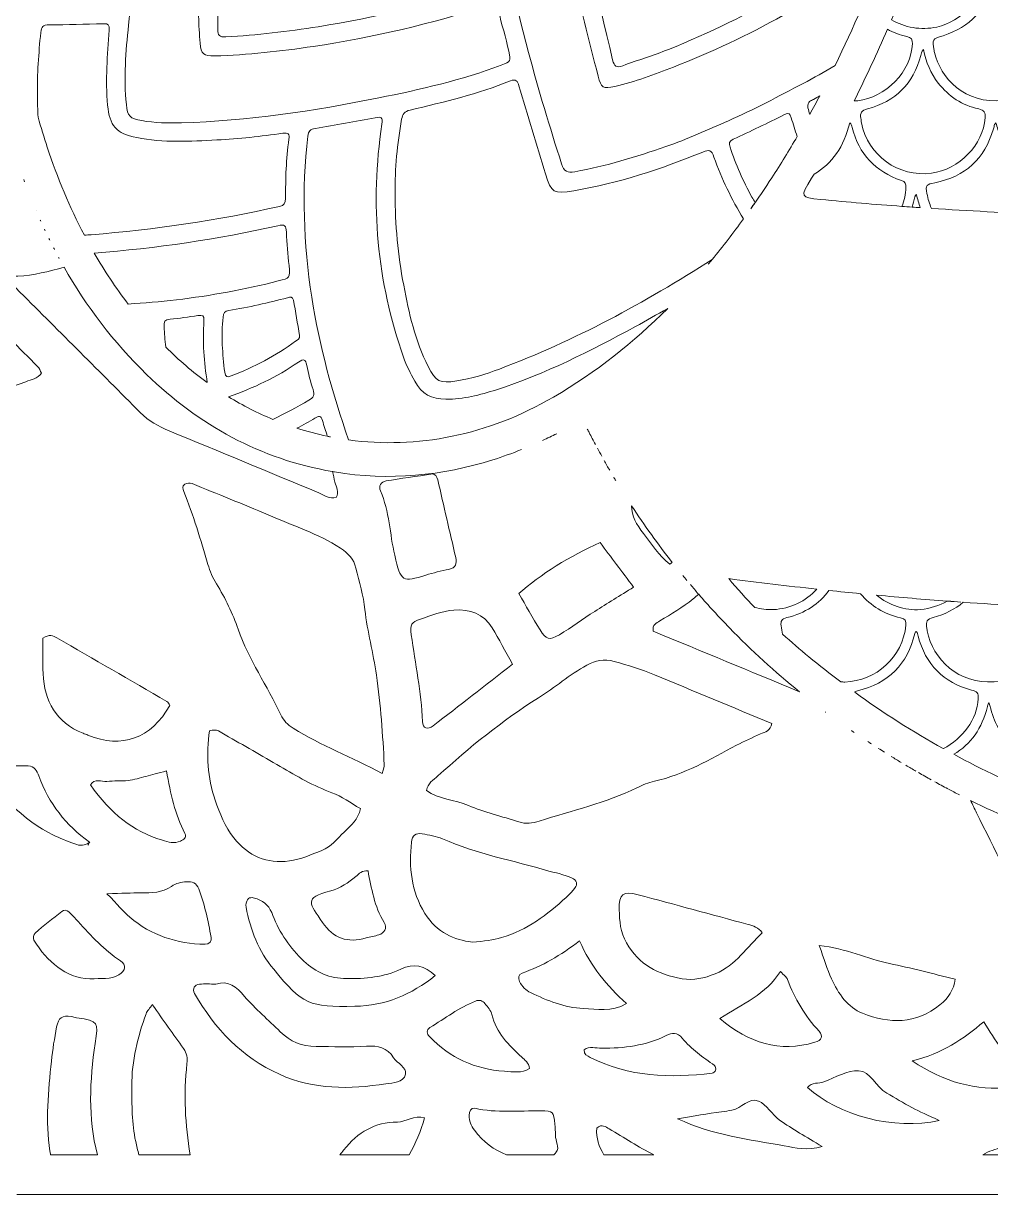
# Model space of a CAD drawing. Extents: x 31 to 2970, y -2969 to -30.
# Drawn here: x 759 to 1365, y -2969 to -2235 of the extents above; entities that cross this region are included whole.
import ezdxf

# ---------------------------------------------------------------- set-up
doc = ezdxf.new("R2010")
doc.units = 0
doc.header["$MEASUREMENT"] = 0
doc.layers.add('Layer 1', color=7, linetype='Continuous')

# ---------------------------------------------------------------- blocks, each defined once
blk = doc.blocks.new('block 2')
at = {"layer": 'Layer 1', "lineweight": 0}
blk.add_lwpolyline([(755.29, -2969.08), (780.94, -2969.08), (812.66, -2969.08), (838.34, -2969.08), (868.66, -2969.08), (928.97, -2969.08), (980.13, -2969.08), (1014.44, -2969.08), (1044.71, -2969.08), (1159.36, -2969.08), (1161.89, -2969.08), (1189.21, -2969.08), (1228.25, -2969.08), (1257.32, -2969.08), (1304.05, -2969.08), (1332.71, -2969.08), (1345.63, -2969.08), (1549.53, -2969.08)], dxfattribs=at)
for points, knots in [([(881.13, -2218.65), (882.13, -2176.61), (890.75, -2135.96), (904.48, -2096.31), (905.29, -2093.96), (906.63, -2093.08), (909.06, -2092.84), (937.83, -2089.88), (966.1, -2084.46), (993.71, -2075.73), (996.21, -2074.96), (997.48, -2075.07), (998.33, -2077.92), (1003.13, -2094.65), (1013.13, -2102.61), (1035.25, -2101.54), (1041.33, -2101.23), (1041.17, -2101.31), (1040.94, -2107.31), (1039.79, -2132.84), (1043.21, -2158.04), (1047.64, -2183.08), (1049.06, -2191.12), (1050.48, -2199.15), (1052.37, -2207.04), (1053.14, -2210.27), (1052.25, -2211.31), (1049.37, -2212.23), (1014.9, -2223.31), (979.79, -2231.88), (944.02, -2237.5), (924.86, -2240.54), (905.6, -2242.73), (886.21, -2243.88), (882.13, -2244.12), (881.06, -2242.81), (881.1, -2239.19), (881.17, -2232.35), (881.13, -2225.5), (881.13, -2218.65)], [0, 0, 0, 0, 1, 1, 1, 2, 2, 2, 3, 3, 3, 4, 4, 4, 5, 5, 5, 6, 6, 6, 7, 7, 7, 8, 8, 8, 9, 9, 9, 10, 10, 10, 11, 11, 11, 12, 12, 12, 13, 13, 13, 13]), ([(1102.75, -2091.04), (1102.94, -2089.31), (1103.17, -2087.88), (1105.33, -2087.54), (1117.87, -2085.61), (1130.33, -2083.07), (1143.17, -2084.58), (1150.6, -2085.42), (1155.1, -2089.23), (1156.6, -2096.54), (1159.21, -2109.15), (1162.02, -2121.73), (1164.41, -2134.34), (1167.91, -2153.15), (1176.98, -2162), (1200.18, -2156.5), (1219.87, -2151.81), (1236.79, -2141.27), (1253.52, -2130.46), (1259.98, -2126.31), (1259.98, -2126.19), (1263.02, -2133.08), (1265.75, -2139.15), (1268.41, -2145.31), (1271.14, -2151.38), (1274.18, -2158.15), (1278.91, -2160.5), (1286.14, -2158.73), (1294.02, -2156.77), (1300.83, -2152.58), (1307.37, -2147.92), (1309.98, -2146.08), (1312.56, -2144.15), (1315.1, -2142.15), (1312.1, -2151.42), (1308.98, -2160.61), (1305.75, -2169.77), (1261.91, -2203.12), (1214.83, -2231.19), (1163.25, -2251.77), (1153.91, -2255.5), (1144.21, -2258.42), (1134.75, -2261.92), (1130.79, -2263.39), (1129.41, -2262.5), (1128.37, -2258.19), (1118.52, -2217.61), (1109.52, -2176.92), (1104.52, -2135.42), (1103.44, -2126.54), (1102.87, -2117.58), (1102.06, -2108.65), (1102.17, -2102.77), (1102.14, -2096.88), (1102.75, -2091.04)], [0, 0, 0, 0, 1, 1, 1, 2, 2, 2, 3, 3, 3, 4, 4, 4, 5, 5, 5, 6, 6, 6, 7, 7, 7, 8, 8, 8, 9, 9, 9, 10, 10, 10, 11, 11, 11, 12, 12, 12, 13, 13, 13, 14, 14, 14, 15, 15, 15, 16, 16, 16, 17, 17, 17, 18, 18, 18, 18]), ([(1200.91, -2296.39), (1187.91, -2302.04), (1175.06, -2308.08), (1161.64, -2312.62), (1142.98, -2318.96), (1124.17, -2324.89), (1104.71, -2328.35), (1100.06, -2329.19), (1097.94, -2328.23), (1096.41, -2323.42), (1088.94, -2300.31), (1081.98, -2277.12), (1075.75, -2253.65), (1066.64, -2219.27), (1058.79, -2184.69), (1054.52, -2149.34), (1053.33, -2139.46), (1052.71, -2129.54), (1052.25, -2117.23), (1052.4, -2113.92), (1052.75, -2108.19), (1052.9, -2102.5), (1052.94, -2099.96), (1053.94, -2098.92), (1056.52, -2098.34), (1066.71, -2096.11), (1076.83, -2093.61), (1086.98, -2091.19), (1089.29, -2090.65), (1091.02, -2090.15), (1090.91, -2093.77), (1089.64, -2130.11), (1096.67, -2165.46), (1103.41, -2200.85), (1107.71, -2223.58), (1113.48, -2246), (1119.25, -2268.39), (1121.17, -2275.92), (1122.37, -2276.62), (1129.83, -2274.92), (1142.41, -2272.04), (1154.41, -2267.39), (1166.41, -2262.77), (1214.06, -2244.38), (1257.71, -2219.31), (1298.52, -2189.65), (1289.33, -2214.19), (1279.18, -2238.27), (1267.72, -2261.77), (1261.1, -2265.73), (1254.41, -2269.5), (1247.6, -2273.08), (1232.21, -2281.12), (1216.87, -2289.39), (1200.91, -2296.39)], [0, 0, 0, 0, 1, 1, 1, 2, 2, 2, 3, 3, 3, 4, 4, 4, 5, 5, 5, 6, 6, 6, 7, 7, 7, 8, 8, 8, 9, 9, 9, 10, 10, 10, 11, 11, 11, 12, 12, 12, 13, 13, 13, 14, 14, 14, 15, 15, 15, 16, 16, 16, 17, 17, 17, 18, 18, 18, 18]), ([(825.21, -2236.54), (829.33, -2193.15), (835.79, -2150.15), (846.56, -2107.88), (849.44, -2096.65), (849.44, -2096.65), (860.86, -2096.11), (871.25, -2095.65), (881.63, -2095.19), (892.33, -2094.73), (888.9, -2106.5), (885.29, -2117.81), (882.25, -2129.31), (873.52, -2162.54), (868.44, -2196.31), (869.09, -2230.81), (869.21, -2236.5), (869.63, -2242.19), (870.09, -2247.89), (870.59, -2254.46), (872.48, -2256.08), (879.13, -2255.85), (899.86, -2255.12), (920.44, -2252.96), (940.94, -2249.85), (978.4, -2244.19), (1015.17, -2235.65), (1051.17, -2223.85), (1055.14, -2222.54), (1056.21, -2223.69), (1056.98, -2227.31), (1058.71, -2235.92), (1061.6, -2244.27), (1063.33, -2252.92), (1064.6, -2259.39), (1064.91, -2259.15), (1058.64, -2261.58), (1033.75, -2271.08), (1007.87, -2276.81), (981.9, -2282.08), (941.1, -2290.35), (900.02, -2296.46), (858.33, -2297.73), (850.02, -2298), (841.71, -2297.73), (833.48, -2296.31), (826.06, -2295.04), (824.67, -2293.65), (823.86, -2286.31), (822.02, -2269.65), (823.59, -2253.08), (825.21, -2236.54)], [0, 0, 0, 0, 1, 1, 1, 2, 2, 2, 3, 3, 3, 4, 4, 4, 5, 5, 5, 6, 6, 6, 7, 7, 7, 8, 8, 8, 9, 9, 9, 10, 10, 10, 11, 11, 11, 12, 12, 12, 13, 13, 13, 14, 14, 14, 15, 15, 15, 16, 16, 16, 17, 17, 17, 17]), ([(1302.95, -2233.15), (1308.68, -2219.58), (1314.14, -2205.88), (1319.33, -2192.04), (1321.79, -2185.35), (1324.25, -2178.69), (1326.6, -2171.96), (1326.6, -2171.96), (1326.56, -2171.92), (1326.56, -2171.92), (1326.56, -2171.92), (1326.56, -2171.92), (1326.6, -2171.92), (1326.6, -2171.92), (1326.6, -2171.96), (1326.6, -2171.96), (1332.1, -2185), (1342.18, -2193.69), (1356.95, -2198), (1361.91, -2199.42), (1362.14, -2199.54), (1361.52, -2204.54), (1359.68, -2220.15), (1346.79, -2234.35), (1331.41, -2237.69), (1321.22, -2239.88), (1311.22, -2238), (1302.95, -2233.15)], [0, 0, 0, 0, 1, 1, 1, 2, 2, 2, 3, 3, 3, 4, 4, 4, 5, 5, 5, 6, 6, 6, 7, 7, 7, 8, 8, 8, 9, 9, 9, 9]), ([(1335.33, -2243.12), (1352.06, -2237.65), (1362.79, -2226.58), (1367.02, -2209.35), (1367.25, -2208.42), (1367.25, -2207.38), (1368.45, -2206.58), (1369.68, -2210.15), (1370.25, -2213.85), (1371.79, -2217.23), (1378.14, -2231.19), (1388.72, -2240.12), (1403.6, -2243.69), (1406.87, -2244.5), (1407.52, -2245.88), (1407.22, -2248.85), (1405.02, -2268), (1389.79, -2281.89), (1373.37, -2283.65), (1348.49, -2286.39), (1333.72, -2269.39), (1329.87, -2253.62), (1329.79, -2253.23), (1329.68, -2252.89), (1329.64, -2252.5), (1328.41, -2245.23), (1328.45, -2245.35), (1335.33, -2243.12)], [0, 0, 0, 0, 1, 1, 1, 2, 2, 2, 3, 3, 3, 4, 4, 4, 5, 5, 5, 6, 6, 6, 7, 7, 7, 8, 8, 8, 9, 9, 9, 9]), ([(774.36, -2313.04), (772.29, -2306.77), (770.36, -2300.5), (768.55, -2294.23), (768.36, -2289.58), (768.25, -2284.92), (768.17, -2280.23), (767.98, -2267.19), (768.98, -2254.19), (770.25, -2241.19), (770.59, -2237.69), (771.63, -2236.23), (775.56, -2236.27), (786.79, -2236.35), (798.06, -2236), (809.29, -2235.62), (812.59, -2235.5), (813.44, -2236.42), (813.17, -2239.73), (811.94, -2255.31), (810.67, -2270.92), (812.13, -2286.58), (813.32, -2299.5), (817.56, -2304.5), (830.33, -2307), (846.98, -2310.23), (863.79, -2309.42), (880.56, -2308.46), (894.36, -2307.66), (908.17, -2306.27), (921.86, -2304.23), (925.36, -2303.69), (926.13, -2304.77), (925.67, -2308.04), (923.9, -2320.35), (923.52, -2332.73), (923.56, -2345.12), (923.6, -2348.08), (922.71, -2349.39), (919.67, -2350.08), (880.83, -2358.85), (841.52, -2364.58), (801.86, -2367.81), (800.4, -2367.92), (798.98, -2368), (797.56, -2368.08), (788.32, -2350.58), (780.71, -2332.19), (774.36, -2313.04)], [0, 0, 0, 0, 1, 1, 1, 2, 2, 2, 3, 3, 3, 4, 4, 4, 5, 5, 5, 6, 6, 6, 7, 7, 7, 8, 8, 8, 9, 9, 9, 10, 10, 10, 11, 11, 11, 12, 12, 12, 13, 13, 13, 14, 14, 14, 15, 15, 15, 16, 16, 16, 16]), ([(1316.06, -2248.23), (1315.75, -2265.23), (1298.83, -2282.31), (1281.83, -2283.85), (1281.06, -2283.89), (1280.33, -2283.89), (1279.6, -2283.92), (1286.98, -2269.19), (1293.91, -2254.23), (1300.41, -2239.08), (1304.14, -2241.12), (1308.18, -2242.69), (1312.56, -2243.73), (1315.41, -2244.38), (1316.14, -2245.5), (1316.06, -2248.23)], [0, 0, 0, 0, 1, 1, 1, 2, 2, 2, 3, 3, 3, 4, 4, 4, 5, 5, 5, 5]), ([(1284.18, -2297.77), (1283.98, -2296.81), (1283.95, -2295.81), (1283.79, -2294.85), (1283.18, -2291.46), (1284.37, -2289.89), (1287.95, -2288.96), (1305.52, -2284.39), (1316.6, -2273.12), (1321.33, -2255.62), (1321.64, -2254.46), (1321.64, -2253.15), (1323.06, -2251.73), (1324.6, -2259.85), (1327.56, -2266.77), (1332.29, -2272.85), (1338.83, -2281.23), (1347.25, -2286.77), (1357.6, -2289), (1361.06, -2289.77), (1361.91, -2291.31), (1361.68, -2294.62), (1360.52, -2311.35), (1345.29, -2327.12), (1327.98, -2329.27), (1307.14, -2331.85), (1288.29, -2318.31), (1284.18, -2297.77)], [0, 0, 0, 0, 1, 1, 1, 2, 2, 2, 3, 3, 3, 4, 4, 4, 5, 5, 5, 6, 6, 6, 7, 7, 7, 8, 8, 8, 9, 9, 9, 9]), ([(1190.75, -2383.23), (1189.91, -2384.27), (1189.06, -2385.27), (1188.14, -2386.31), (1188.98, -2385.35), (1189.79, -2384.35), (1190.6, -2383.35), (1148.44, -2410.35), (1104.64, -2434.23), (1057.52, -2451.93), (1048.83, -2455.19), (1039.94, -2457.93), (1030.71, -2459.39), (1020.17, -2461.08), (1017.6, -2459.85), (1012.83, -2450.31), (1004.79, -2434.27), (1000.79, -2416.96), (997.52, -2399.5), (993.94, -2380.54), (992.02, -2361.42), (992.21, -2342.12), (991.98, -2326.42), (993.44, -2310.89), (996.25, -2295.46), (996.87, -2292.19), (998.13, -2290.58), (1001.6, -2289.73), (1022.79, -2284.62), (1044.06, -2279.73), (1064.33, -2271.46), (1067.9, -2270), (1068.79, -2271.54), (1069.67, -2274.5), (1075.14, -2292.92), (1080.67, -2311.31), (1086.25, -2329.69), (1089.87, -2341.65), (1091.6, -2342.39), (1104.06, -2340.27), (1132.02, -2335.54), (1158.67, -2326.73), (1184.79, -2316), (1188.87, -2314.35), (1190.37, -2314.81), (1191.83, -2319.19), (1196.44, -2332.85), (1202.98, -2345.58), (1210.29, -2357.92), (1203.98, -2366.62), (1197.41, -2375.12), (1190.6, -2383.35), (1190.64, -2383.31), (1190.71, -2383.27), (1190.75, -2383.23)], [0, 0, 0, 0, 1, 1, 1, 2, 2, 2, 3, 3, 3, 4, 4, 4, 5, 5, 5, 6, 6, 6, 7, 7, 7, 8, 8, 8, 9, 9, 9, 10, 10, 10, 11, 11, 11, 12, 12, 12, 13, 13, 13, 14, 14, 14, 15, 15, 15, 16, 16, 16, 17, 17, 17, 18, 18, 18, 18]), ([(1258.1, -2280.77), (1256.02, -2284.72), (1253.92, -2288.66), (1251.75, -2292.58), (1251.37, -2291.08), (1251.02, -2289.65), (1250.68, -2288.31), (1250.18, -2284.12), (1252.64, -2283.92), (1254.18, -2283.04), (1255.48, -2282.27), (1256.79, -2281.54), (1258.1, -2280.77)], [0, 0, 0, 0, 1, 1, 1, 2, 2, 2, 3, 3, 3, 4, 4, 4, 4]), ([(1091.29, -2469.54), (1050.29, -2493.43), (1005.71, -2502.16), (963.06, -2496.35), (952.83, -2467.23), (944.75, -2437.5), (939.98, -2406.93), (934.79, -2373.42), (933.56, -2339.85), (937.48, -2306.08), (937.86, -2302.85), (939.13, -2301.73), (942.21, -2301.23), (954.75, -2299.12), (967.25, -2296.89), (979.71, -2294.5), (983.52, -2293.77), (984.6, -2294.08), (983.9, -2298.58), (976.4, -2348.31), (980.71, -2397), (997.4, -2444.54), (999.25, -2449.77), (1001.87, -2454.66), (1004.44, -2459.58), (1008.63, -2467.5), (1015.17, -2470.93), (1023.98, -2470.85), (1034.87, -2470.81), (1045.29, -2468.2), (1055.56, -2464.89), (1086.06, -2455.04), (1114.56, -2440.66), (1142.64, -2425.35), (1149.41, -2421.62), (1156.14, -2417.85), (1162.83, -2413.96), (1141.64, -2435.12), (1118.1, -2453.93), (1091.29, -2469.54)], [0, 0, 0, 0, 1, 1, 1, 2, 2, 2, 3, 3, 3, 4, 4, 4, 5, 5, 5, 6, 6, 6, 7, 7, 7, 8, 8, 8, 9, 9, 9, 10, 10, 10, 11, 11, 11, 12, 12, 12, 13, 13, 13, 13]), ([(1215.6, -2344.19), (1210.02, -2334.27), (1205.48, -2323.77), (1201.91, -2312.92), (1201.14, -2310.62), (1201.25, -2309.15), (1203.91, -2307.96), (1214.68, -2303), (1225.37, -2297.85), (1236.02, -2292.58), (1238.64, -2291.27), (1239.45, -2291.73), (1240.25, -2294.58), (1241.36, -2298.51), (1242.62, -2302.4), (1243.95, -2306.22), (1238.89, -2314.94), (1233.66, -2323.58), (1228.1, -2332.08), (1223.79, -2338.69), (1219.41, -2345.19), (1214.87, -2351.58), (1215.79, -2350.27), (1216.68, -2348.92), (1217.6, -2347.62), (1216.94, -2346.46), (1216.25, -2345.35), (1215.6, -2344.19)], [0, 0, 0, 0, 1, 1, 1, 2, 2, 2, 3, 3, 3, 4, 4, 4, 5, 5, 5, 6, 6, 6, 7, 7, 7, 8, 8, 8, 9, 9, 9, 9]), ([(1252.98, -2332.42), (1253.52, -2331.54), (1254.02, -2330.69), (1254.52, -2329.81), (1265.91, -2323.42), (1273.18, -2312.58), (1276.87, -2297.73), (1278.1, -2298.58), (1278.1, -2299.62), (1278.33, -2300.58), (1282.56, -2317.27), (1292.98, -2328.31), (1309.18, -2333.81), (1311.64, -2334.66), (1312.18, -2335.92), (1312.06, -2338.19), (1311.87, -2342.35), (1310.98, -2346.35), (1309.48, -2350.04), (1292.56, -2348.81), (1275.68, -2347.39), (1258.79, -2345.73), (1245.56, -2344.46), (1245.79, -2344.31), (1252.98, -2332.42)], [0, 0, 0, 0, 1, 1, 1, 2, 2, 2, 3, 3, 3, 4, 4, 4, 5, 5, 5, 6, 6, 6, 7, 7, 7, 8, 8, 8, 8]), ([(1330.06, -2335.27), (1349.1, -2331.5), (1361.37, -2320.23), (1366.79, -2301.58), (1367.06, -2300.62), (1367.29, -2299.65), (1367.56, -2298.69), (1367.64, -2298.5), (1367.87, -2298.31), (1368.37, -2297.69), (1369.33, -2300.69), (1369.99, -2303.31), (1370.95, -2305.85), (1375.99, -2319.46), (1385.41, -2328.69), (1399.06, -2333.39), (1402.14, -2334.46), (1403.18, -2335.92), (1402.95, -2339.04), (1402.52, -2344.81), (1400.72, -2350.19), (1398.02, -2354.96), (1374.64, -2354.08), (1351.29, -2352.85), (1327.95, -2351.31), (1326.75, -2348.42), (1325.83, -2345.35), (1325.18, -2342.04), (1324.18, -2336.69), (1324.79, -2336.31), (1330.06, -2335.27)], [0, 0, 0, 0, 1, 1, 1, 2, 2, 2, 3, 3, 3, 4, 4, 4, 5, 5, 5, 6, 6, 6, 7, 7, 7, 8, 8, 8, 9, 9, 9, 10, 10, 10, 10]), ([(760.12, -2334.59), (759.96, -2334.17), (759.81, -2333.75), (759.66, -2333.32), (759.81, -2333.75), (759.96, -2334.17), (760.12, -2334.59)], [0, 0, 0, 0, 1, 1, 1, 2, 2, 2, 2]), ([(1315.83, -2350.46), (1316.52, -2348.39), (1317.14, -2346.31), (1317.64, -2344.08), (1317.72, -2343.73), (1317.95, -2343.42), (1318.45, -2342.46), (1319.41, -2345.46), (1320.1, -2348.23), (1320.98, -2350.85), (1319.25, -2350.73), (1317.56, -2350.62), (1315.83, -2350.46), (1315.83, -2350.46), (1315.83, -2350.5), (1315.83, -2350.5), (1313.72, -2350.35), (1311.64, -2350.19), (1309.52, -2350.04), (1311.64, -2350.19), (1313.72, -2350.35), (1315.83, -2350.46)], [0, 0, 0, 0, 1, 1, 1, 2, 2, 2, 3, 3, 3, 4, 4, 4, 5, 5, 5, 6, 6, 6, 7, 7, 7, 7]), ([(767.4, -2352.84), (767.39, -2352.81), (767.38, -2352.78), (767.36, -2352.75), (767.38, -2352.78), (767.39, -2352.81), (767.4, -2352.84)], [0, 0, 0, 0, 1, 1, 1, 2, 2, 2, 2]), ([(770.27, -2359.35), (770.16, -2359.1), (770.04, -2358.85), (769.93, -2358.6), (770.04, -2358.85), (770.16, -2359.1), (770.27, -2359.35)], [0, 0, 0, 0, 1, 1, 1, 2, 2, 2, 2]), ([(855.17, -2408.58), (845.09, -2409.73), (835.06, -2410.62), (825.02, -2411.23), (817.17, -2401.04), (810.13, -2390.42), (803.75, -2379.39), (842.44, -2376.19), (880.83, -2370.77), (918.79, -2362.16), (923.02, -2361.19), (923.98, -2361.96), (924.06, -2366.23), (924.21, -2373.19), (925.06, -2380.19), (925.71, -2387.16), (926.4, -2394.93), (926.44, -2394.89), (919.02, -2396.77), (897.98, -2402.08), (876.71, -2406.04), (855.17, -2408.58)], [0, 0, 0, 0, 1, 1, 1, 2, 2, 2, 3, 3, 3, 4, 4, 4, 5, 5, 5, 6, 6, 6, 7, 7, 7, 7]), ([(773.07, -2365.4), (772.91, -2365.07), (772.76, -2364.75), (772.6, -2364.42), (772.76, -2364.75), (772.91, -2365.07), (773.07, -2365.4)], [0, 0, 0, 0, 1, 1, 1, 2, 2, 2, 2]), ([(775.9, -2371.25), (775.73, -2370.91), (775.57, -2370.57), (775.4, -2370.23), (775.57, -2370.57), (775.73, -2370.91), (775.9, -2371.25)], [0, 0, 0, 0, 1, 1, 1, 2, 2, 2, 2]), ([(778.81, -2376.98), (778.65, -2376.67), (778.49, -2376.36), (778.33, -2376.06), (778.49, -2376.36), (778.65, -2376.67), (778.81, -2376.98)], [0, 0, 0, 0, 1, 1, 1, 2, 2, 2, 2]), ([(781.8, -2382.6), (781.68, -2382.4), (781.57, -2382.19), (781.46, -2381.98), (781.57, -2382.19), (781.68, -2382.4), (781.8, -2382.6)], [0, 0, 0, 0, 1, 1, 1, 2, 2, 2, 2]), ([(757.26, -2403.76), (756.08, -2402.58), (754.75, -2401.5), (753.84, -2400.13), (752.99, -2398.86), (752.1, -2397.26), (752.14, -2395.83), (752.21, -2393.66), (754.4, -2393.87), (755.93, -2393.78), (765.87, -2393.24), (775.37, -2390.8), (784.88, -2388.16), (798.68, -2412.41), (815.61, -2434.94), (836.52, -2455.27), (869.27, -2487.11), (907.74, -2508.4), (952.97, -2516.18), (953.45, -2518.41), (953.96, -2520.64), (954.48, -2522.86), (955.22, -2525.97), (957.26, -2528.98), (955.28, -2532.34), (951.05, -2533.73), (947.81, -2530.84), (944.44, -2529.46), (913.14, -2516.65), (881.99, -2503.48), (850.7, -2490.65), (843.92, -2487.87), (837.82, -2484.5), (832.6, -2479.24), (807.58, -2453.99), (782.39, -2428.9), (757.26, -2403.76)], [0, 0, 0, 0, 1, 1, 1, 2, 2, 2, 3, 3, 3, 4, 4, 4, 5, 5, 5, 6, 6, 6, 7, 7, 7, 8, 8, 8, 9, 9, 9, 10, 10, 10, 11, 11, 11, 12, 12, 12, 12]), ([(693.51, -2483.28), (681.48, -2487.42), (669.3, -2491.17), (657.34, -2495.54), (652.99, -2497.12), (650.03, -2496.31), (646.96, -2493.21), (628.58, -2474.69), (610.08, -2456.29), (591.71, -2437.76), (588.42, -2434.44), (589, -2431.79), (593.11, -2430.28), (617.08, -2421.53), (641.41, -2414.09), (666.63, -2409.86), (672.08, -2408.94), (677.63, -2408.01), (682.79, -2406.14), (691.86, -2402.85), (701.47, -2403.77), (710.65, -2401.73), (712.98, -2401.21), (715.09, -2401.71), (716.92, -2403.07), (722.69, -2407.39), (728.86, -2411.3), (734.05, -2416.24), (745.71, -2427.33), (756.91, -2438.92), (768.22, -2450.37), (769.33, -2451.5), (769.96, -2453.1), (770.8, -2454.46), (768.27, -2458.06), (764.33, -2458.65), (760.89, -2459.86), (738.47, -2467.77), (716, -2475.55), (693.51, -2483.28)], [0, 0, 0, 0, 1, 1, 1, 2, 2, 2, 3, 3, 3, 4, 4, 4, 5, 5, 5, 6, 6, 6, 7, 7, 7, 8, 8, 8, 9, 9, 9, 10, 10, 10, 11, 11, 11, 12, 12, 12, 13, 13, 13, 13]), ([(884.44, -2419.43), (884.71, -2416.93), (885.48, -2415.77), (888.09, -2415.31), (900.44, -2413.16), (912.67, -2410.5), (924.79, -2407.27), (926.44, -2406.81), (928.06, -2406.31), (928.52, -2408.81), (929.79, -2416.16), (931.06, -2423.54), (932.33, -2430.93), (932.9, -2433.04), (931.06, -2433.66), (929.83, -2434.54), (917.48, -2443.73), (903.86, -2450.66), (889.56, -2456.27), (887.1, -2457.27), (885.79, -2457.19), (885.44, -2454), (884.1, -2442.5), (883.13, -2431), (884.44, -2419.43)], [0, 0, 0, 0, 1, 1, 1, 2, 2, 2, 3, 3, 3, 4, 4, 4, 5, 5, 5, 6, 6, 6, 7, 7, 7, 8, 8, 8, 8]), ([(874.52, -2460.43), (865.48, -2453.85), (856.79, -2446.43), (848.56, -2438.16), (848.52, -2438.12), (848.52, -2438.08), (848.48, -2438.08), (848.09, -2433.85), (847.71, -2429.66), (847.44, -2425.43), (847.25, -2422.46), (847.94, -2420.96), (851.21, -2420.66), (857.06, -2420.16), (862.86, -2419.35), (868.67, -2418.5), (871.44, -2418.08), (872.75, -2418.27), (872.48, -2421.81), (871.4, -2434.77), (872.56, -2447.62), (874.52, -2460.43)], [0, 0, 0, 0, 1, 1, 1, 2, 2, 2, 3, 3, 3, 4, 4, 4, 5, 5, 5, 6, 6, 6, 7, 7, 7, 7]), ([(931.6, -2447.69), (934.9, -2445.46), (936.06, -2445.62), (936.83, -2449.73), (937.79, -2454.85), (939.13, -2459.93), (940.83, -2464.85), (941.94, -2468.2), (941.02, -2469.77), (938.17, -2471.46), (930.79, -2475.77), (923.25, -2479.77), (915.6, -2483.5), (906.1, -2479.58), (896.79, -2474.81), (887.79, -2469.27), (903.36, -2464.04), (918.02, -2456.96), (931.6, -2447.69)], [0, 0, 0, 0, 1, 1, 1, 2, 2, 2, 3, 3, 3, 4, 4, 4, 5, 5, 5, 6, 6, 6, 6]), ([(930.71, -2489.04), (934.48, -2487), (938.25, -2484.93), (941.94, -2482.7), (944.36, -2481.23), (945.71, -2480.81), (946.67, -2484.23), (947.6, -2487.54), (948.63, -2490.77), (949.71, -2494.04), (950.33, -2494.2), (950.98, -2494.31), (951.63, -2494.46), (950.98, -2494.35), (950.37, -2494.2), (949.71, -2494.08), (949.71, -2494.08), (949.71, -2494.04), (949.71, -2494.04), (943.33, -2492.73), (936.98, -2491.04), (930.71, -2489.04)], [0, 0, 0, 0, 1, 1, 1, 2, 2, 2, 3, 3, 3, 4, 4, 4, 5, 5, 5, 6, 6, 6, 7, 7, 7, 7]), ([(1093.32, -2492.46), (1090.41, -2493.91), (1087.49, -2495.32), (1084.55, -2496.67), (1087.49, -2495.32), (1090.41, -2493.91), (1093.32, -2492.46)], [0, 0, 0, 0, 1, 1, 1, 2, 2, 2, 2]), ([(1117.55, -2499.17), (1116.25, -2496.72), (1114.97, -2494.25), (1113.71, -2491.77), (1113.29, -2490.93), (1112.88, -2490.19), (1112.47, -2489.53), (1112.88, -2490.19), (1113.29, -2490.93), (1113.71, -2491.77), (1114.97, -2494.25), (1116.26, -2496.72), (1117.55, -2499.17)], [0, 0, 0, 0, 1, 1, 1, 2, 2, 2, 3, 3, 3, 4, 4, 4, 4]), ([(1121.58, -2506.61), (1120.65, -2504.94), (1119.74, -2503.26), (1118.83, -2501.57), (1119.74, -2503.26), (1120.65, -2504.94), (1121.58, -2506.61)], [0, 0, 0, 0, 1, 1, 1, 2, 2, 2, 2]), ([(1053.34, -2508.82), (1021.69, -2518.82), (988.71, -2522.12), (954.13, -2516.39), (953.82, -2516.33), (953.5, -2516.28), (953.18, -2516.22), (953.5, -2516.27), (953.82, -2516.33), (954.13, -2516.39), (988.71, -2522.12), (1021.69, -2518.82), (1053.34, -2508.82), (1059.36, -2506.92), (1065.34, -2504.77), (1071.28, -2502.39), (1065.34, -2504.77), (1059.36, -2506.92), (1053.34, -2508.82)], [0, 0, 0, 0, 1, 1, 1, 2, 2, 2, 3, 3, 3, 4, 4, 4, 5, 5, 5, 6, 6, 6, 6]), ([(1126.54, -2515.4), (1125.36, -2513.36), (1124.19, -2511.32), (1123.04, -2509.27), (1124.19, -2511.32), (1125.36, -2513.36), (1126.54, -2515.4)], [0, 0, 0, 0, 1, 1, 1, 2, 2, 2, 2]), ([(859.83, -2528.56), (859.25, -2527.13), (858.59, -2525.06), (860.44, -2524.13), (861.72, -2523.49), (863.7, -2523.23), (864.99, -2523.75), (880.94, -2530.16), (896.9, -2536.56), (912.69, -2543.35), (927.95, -2549.92), (943.85, -2555.01), (957.99, -2564.17), (962.97, -2567.4), (966.21, -2570.98), (967.63, -2576.7), (969.77, -2585.3), (972.28, -2593.75), (973.24, -2602.67), (974.72, -2616.44), (978.52, -2629.84), (980.47, -2643.61), (983.11, -2662.34), (984.41, -2681.11), (985.38, -2699.94), (985.44, -2700.99), (984.9, -2702.08), (984.1, -2705.39), (964.91, -2694.86), (945.68, -2687.79), (928.29, -2676.93), (924.87, -2674.79), (922.37, -2672.16), (920.63, -2668.49), (912.08, -2650.49), (900.62, -2634), (893.92, -2614.99), (890.43, -2605.11), (885.9, -2595.5), (880.24, -2586.51), (877.9, -2582.81), (876.2, -2578.58), (874.94, -2574.37), (870.34, -2558.95), (865.83, -2543.51), (859.83, -2528.56)], [0, 0, 0, 0, 1, 1, 1, 2, 2, 2, 3, 3, 3, 4, 4, 4, 5, 5, 5, 6, 6, 6, 7, 7, 7, 8, 8, 8, 9, 9, 9, 10, 10, 10, 11, 11, 11, 12, 12, 12, 13, 13, 13, 14, 14, 14, 15, 15, 15, 15]), ([(991.88, -2568.64), (988.85, -2555.19), (988.51, -2541.16), (982.99, -2528.23), (981.71, -2525.21), (983.26, -2522.58), (986.48, -2522.04), (995.75, -2520.47), (1005.07, -2519.24), (1015.75, -2517.67), (1016.92, -2517.67), (1018.36, -2518.96), (1018.92, -2521.43), (1022.63, -2537.63), (1026.36, -2553.82), (1030.09, -2570.02), (1030.96, -2573.8), (1030.11, -2576.47), (1025.88, -2577.42), (1021.01, -2578.51), (1016.1, -2579.54), (1011.36, -2581.05), (997.02, -2585.62), (995.67, -2585.48), (991.88, -2568.64)], [0, 0, 0, 0, 1, 1, 1, 2, 2, 2, 3, 3, 3, 4, 4, 4, 5, 5, 5, 6, 6, 6, 7, 7, 7, 8, 8, 8, 8]), ([(1130.34, -2521.82), (1129.91, -2521.1), (1129.48, -2520.39), (1129.05, -2519.67), (1129.48, -2520.39), (1129.91, -2521.1), (1130.34, -2521.82)], [0, 0, 0, 0, 1, 1, 1, 2, 2, 2, 2]), ([(1140.27, -2537.67), (1148.23, -2549.84), (1156.72, -2561.63), (1165.71, -2573.06), (1165.71, -2573.06), (1165.71, -2573.06), (1165.71, -2573.06), (1165.2, -2573.42), (1164.68, -2573.78), (1164.16, -2574.17), (1157.24, -2568.6), (1152.72, -2561.61), (1147.66, -2555.06), (1143.3, -2549.41), (1140.3, -2543.95), (1140.27, -2537.67)], [0, 0, 0, 0, 1, 1, 1, 2, 2, 2, 3, 3, 3, 4, 4, 4, 5, 5, 5, 5]), ([(1120.46, -2560.64), (1127.33, -2569.78), (1134.27, -2579.01), (1141.46, -2588.58), (1133.01, -2593.86), (1125.03, -2598.73), (1117.17, -2603.78), (1109.74, -2608.57), (1102.6, -2613.83), (1095.01, -2618.35), (1088.65, -2622.13), (1086.65, -2621.42), (1082.9, -2615.26), (1078.33, -2607.74), (1073.98, -2600.07), (1069.58, -2592.56), (1082.7, -2580.93), (1102.18, -2568.72), (1120.46, -2560.64)], [0, 0, 0, 0, 1, 1, 1, 2, 2, 2, 3, 3, 3, 4, 4, 4, 5, 5, 5, 6, 6, 6, 6]), ([(1174.82, -2584.31), (1173.98, -2583.3), (1173.15, -2582.29), (1172.32, -2581.27), (1173.15, -2582.29), (1173.98, -2583.3), (1174.82, -2584.31)], [0, 0, 0, 0, 1, 1, 1, 2, 2, 2, 2]), ([(1182.02, -2592.78), (1180.36, -2590.87), (1178.71, -2588.94), (1177.07, -2587), (1178.71, -2588.94), (1180.36, -2590.87), (1182.02, -2592.78)], [0, 0, 0, 0, 1, 1, 1, 2, 2, 2, 2]), ([(1256.21, -2589.81), (1249.37, -2597.35), (1239.71, -2602.16), (1228.98, -2602.62), (1224.98, -2602.77), (1221.06, -2602.27), (1217.33, -2601.27), (1211.87, -2595.66), (1206.44, -2589.7), (1201.06, -2583.24), (1219.48, -2585.66), (1237.83, -2587.81), (1256.21, -2589.81)], [0, 0, 0, 0, 1, 1, 1, 2, 2, 2, 3, 3, 3, 4, 4, 4, 4]), ([(1157.97, -2609.77), (1164.96, -2605.28), (1172.29, -2601.19), (1178.72, -2595.98), (1179.9, -2595.02), (1181.09, -2594.05), (1182.27, -2593.07), (1188.47, -2600.19), (1194.87, -2607.16), (1201.48, -2614), (1215.36, -2628.39), (1230, -2641.68), (1245.3, -2654.06), (1214.74, -2641.33), (1184.15, -2628.74), (1153.83, -2616.2), (1152.88, -2611.99), (1155.74, -2611.2), (1157.97, -2609.77)], [0, 0, 0, 0, 1, 1, 1, 2, 2, 2, 3, 3, 3, 4, 4, 4, 5, 5, 5, 6, 6, 6, 6]), ([(1271.32, -2647.97), (1264.55, -2642.88), (1257.83, -2637.68), (1251.21, -2632.2), (1245.67, -2627.62), (1240.23, -2622.88), (1234.82, -2617.98), (1234.4, -2616.31), (1234.02, -2614.56), (1233.83, -2612.77), (1233.52, -2609.77), (1234.18, -2608.43), (1237.41, -2607.66), (1248.98, -2604.85), (1257.71, -2599.08), (1263.83, -2590.66), (1270.45, -2591.35), (1277.02, -2592.04), (1283.6, -2592.66), (1289.98, -2600.39), (1298.37, -2605.43), (1308.68, -2607.81), (1311.56, -2608.47), (1312.29, -2609.7), (1312.02, -2612.43), (1309.98, -2632.43), (1293.45, -2647.35), (1273.68, -2648.01), (1272.88, -2648.01), (1272.08, -2647.97), (1271.32, -2647.97)], [0, 0, 0, 0, 1, 1, 1, 2, 2, 2, 3, 3, 3, 4, 4, 4, 5, 5, 5, 6, 6, 6, 7, 7, 7, 8, 8, 8, 9, 9, 9, 10, 10, 10, 10]), ([(1293.68, -2593.58), (1308.45, -2594.97), (1323.22, -2596.24), (1337.95, -2597.31), (1337.99, -2597.31), (1337.99, -2597.27), (1338.02, -2597.27), (1340.83, -2597.5), (1343.64, -2597.74), (1346.45, -2597.93), (1343.6, -2597.74), (1340.79, -2597.54), (1337.95, -2597.31), (1332.99, -2600.16), (1327.29, -2602), (1321.18, -2602.58), (1311.29, -2603.43), (1301.41, -2599.93), (1293.68, -2593.58)], [0, 0, 0, 0, 1, 1, 1, 2, 2, 2, 3, 3, 3, 4, 4, 4, 5, 5, 5, 6, 6, 6, 6]), ([(1008.09, -2608.6), (1014.88, -2606.3), (1021.55, -2603.56), (1028.85, -2602.98), (1039.06, -2602.16), (1047.47, -2605.21), (1052.94, -2614.15), (1057.25, -2621.2), (1061.04, -2628.56), (1065.66, -2636.86), (1048.38, -2650.3), (1032.25, -2662.88), (1016.07, -2675.39), (1012.46, -2678.18), (1009.49, -2677.09), (1009.34, -2672.77), (1008.67, -2654.42), (1004.73, -2636.52), (1002.28, -2618.41), (1001.38, -2611.81), (1002.07, -2610.65), (1008.09, -2608.6)], [0, 0, 0, 0, 1, 1, 1, 2, 2, 2, 3, 3, 3, 4, 4, 4, 5, 5, 5, 6, 6, 6, 7, 7, 7, 7]), ([(1329.06, -2607.5), (1336.52, -2605.58), (1342.79, -2602.39), (1347.95, -2598.04), (1359.52, -2598.85), (1371.02, -2599.54), (1382.6, -2600.16), (1387.18, -2603.47), (1392.45, -2605.93), (1398.49, -2607.39), (1402.41, -2608.31), (1403.14, -2610.12), (1402.83, -2613.58), (1401.29, -2631.12), (1384.75, -2646.7), (1367.22, -2647.89), (1345.37, -2649.43), (1328.6, -2633.93), (1325.37, -2616.04), (1325.22, -2615.2), (1325.14, -2614.31), (1324.98, -2613.43), (1324.52, -2610.24), (1325.25, -2608.5), (1329.06, -2607.5)], [0, 0, 0, 0, 1, 1, 1, 2, 2, 2, 3, 3, 3, 4, 4, 4, 5, 5, 5, 6, 6, 6, 7, 7, 7, 8, 8, 8, 8]), ([(799.82, -2681.28), (798.8, -2680.86), (797.74, -2680.53), (796.72, -2680.12), (779.88, -2673.36), (772.54, -2660.13), (771.69, -2642.76), (771.32, -2635.1), (771.63, -2627.4), (771.63, -2620.61), (775.52, -2617.77), (778.18, -2619.12), (780.42, -2620.41), (803.39, -2633.58), (826.29, -2646.89), (849.17, -2660.22), (850.01, -2660.71), (850.49, -2661.81), (851.14, -2662.62), (839.29, -2683.45), (821.13, -2690.05), (799.82, -2681.28)], [0, 0, 0, 0, 1, 1, 1, 2, 2, 2, 3, 3, 3, 4, 4, 4, 5, 5, 5, 6, 6, 6, 7, 7, 7, 7]), ([(1335.45, -2689.74), (1335.45, -2689.74), (1335.41, -2689.74), (1335.41, -2689.74), (1316.37, -2679.08), (1297.87, -2667.39), (1279.98, -2654.43), (1280.37, -2654.04), (1280.91, -2653.74), (1281.71, -2653.54), (1300.98, -2648.89), (1313.1, -2637), (1317.56, -2617.58), (1317.64, -2617.24), (1317.83, -2616.89), (1317.98, -2616.58), (1318.06, -2616.5), (1318.22, -2616.47), (1318.37, -2616.39), (1319.45, -2617.04), (1319.37, -2618.24), (1319.64, -2619.27), (1324.33, -2636.97), (1335.41, -2648.35), (1353.14, -2653.01), (1356.41, -2653.85), (1357.52, -2655.04), (1357.33, -2658.54), (1356.64, -2671.2), (1347.37, -2683.66), (1335.45, -2689.74)], [0, 0, 0, 0, 1, 1, 1, 2, 2, 2, 3, 3, 3, 4, 4, 4, 5, 5, 5, 6, 6, 6, 7, 7, 7, 8, 8, 8, 9, 9, 9, 10, 10, 10, 10]), ([(1082.46, -2735.11), (1078.01, -2736.53), (1074, -2737.06), (1069.55, -2735.6), (1059.05, -2732.15), (1048.14, -2729.67), (1038.02, -2725.34), (1029.4, -2721.66), (1019.53, -2721.5), (1011.71, -2715.96), (1012.51, -2711.33), (1016.19, -2709.41), (1018.97, -2706.87), (1038.64, -2688.91), (1059.25, -2672.17), (1081.88, -2657.94), (1092.17, -2651.46), (1101.38, -2643.35), (1112.2, -2637.55), (1117.8, -2634.55), (1122.68, -2633.19), (1129.38, -2635.14), (1137.89, -2637.62), (1146.35, -2640.01), (1154.54, -2643.44), (1179.03, -2653.71), (1203.58, -2663.85), (1227.96, -2673.99), (1227.24, -2678.64), (1223.89, -2679.23), (1220.99, -2680.52), (1215.93, -2682.77), (1210.88, -2685.07), (1205.99, -2687.65), (1189.37, -2696.42), (1173.13, -2705.98), (1154.49, -2710.16), (1150.74, -2711), (1147.07, -2712.53), (1143.6, -2714.22), (1124.08, -2723.73), (1102.98, -2728.54), (1082.46, -2735.11)], [0, 0, 0, 0, 1, 1, 1, 2, 2, 2, 3, 3, 3, 4, 4, 4, 5, 5, 5, 6, 6, 6, 7, 7, 7, 8, 8, 8, 9, 9, 9, 10, 10, 10, 11, 11, 11, 12, 12, 12, 13, 13, 13, 14, 14, 14, 14]), ([(1363.06, -2663.31), (1363.18, -2662.85), (1363.37, -2662.39), (1363.87, -2660.81), (1365.72, -2666.27), (1366.72, -2670.85), (1368.91, -2675.04), (1375.25, -2687.24), (1385.06, -2695.2), (1398.37, -2698.43), (1402.37, -2699.39), (1403.26, -2701.16), (1402.83, -2704.85), (1402.26, -2710.2), (1400.33, -2715.31), (1397.52, -2719.93), (1378.56, -2711.93), (1360.02, -2703.04), (1341.95, -2693.28), (1352.72, -2687.01), (1359.72, -2676.97), (1363.06, -2663.31)], [0, 0, 0, 0, 1, 1, 1, 2, 2, 2, 3, 3, 3, 4, 4, 4, 5, 5, 5, 6, 6, 6, 7, 7, 7, 7]), ([(1261.93, -2666.96), (1261.82, -2666.88), (1261.7, -2666.79), (1261.59, -2666.71), (1261.7, -2666.79), (1261.82, -2666.88), (1261.93, -2666.96)], [0, 0, 0, 0, 1, 1, 1, 2, 2, 2, 2]), ([(875.91, -2678.62), (880.38, -2676.94), (883, -2679.58), (885.73, -2681.11), (897.28, -2687.59), (908.7, -2694.3), (920.17, -2700.92), (930.68, -2706.98), (941.07, -2713.15), (952.59, -2717.34), (958.7, -2719.56), (964.11, -2723.68), (970.4, -2727.26), (969.2, -2734.12), (964.45, -2737.88), (960.28, -2741.96), (955.95, -2746.2), (952.13, -2751.23), (946.35, -2753.51), (939.72, -2756.13), (932.96, -2759.11), (925.99, -2760.07), (911.92, -2762.02), (900.1, -2757.04), (891.16, -2745.68), (885.59, -2738.6), (882.33, -2730.31), (879.48, -2722.03), (874.6, -2707.86), (873.83, -2693.17), (875.91, -2678.62)], [0, 0, 0, 0, 1, 1, 1, 2, 2, 2, 3, 3, 3, 4, 4, 4, 5, 5, 5, 6, 6, 6, 7, 7, 7, 8, 8, 8, 9, 9, 9, 10, 10, 10, 10]), ([(1279.66, -2679.6), (1279.1, -2679.22), (1278.54, -2678.84), (1277.98, -2678.45), (1278.54, -2678.84), (1279.1, -2679.22), (1279.66, -2679.6)], [0, 0, 0, 0, 1, 1, 1, 2, 2, 2, 2]), ([(1290.48, -2686.82), (1289.73, -2686.33), (1288.97, -2685.83), (1288.22, -2685.33), (1288.97, -2685.83), (1289.73, -2686.33), (1290.48, -2686.82)], [0, 0, 0, 0, 1, 1, 1, 2, 2, 2, 2]), ([(1298.52, -2691.94), (1297.25, -2691.15), (1295.99, -2690.36), (1294.74, -2689.56), (1295.99, -2690.36), (1297.25, -2691.15), (1298.52, -2691.94)], [0, 0, 0, 0, 1, 1, 1, 2, 2, 2, 2]), ([(747.34, -2700.2), (752.32, -2700.49), (757.33, -2700.43), (762.32, -2700.54), (766.44, -2700.63), (767.83, -2703.65), (769.02, -2706.85), (775.38, -2723.93), (785.95, -2737.77), (800.81, -2748.33), (798.03, -2750.54), (794.83, -2750.74), (791.56, -2749.47), (786.91, -2747.66), (782.27, -2745.8), (777.76, -2743.69), (761.25, -2735.94), (739.74, -2715.4), (731.1, -2698.72), (736.94, -2699.27), (742.13, -2699.9), (747.34, -2700.2)], [0, 0, 0, 0, 1, 1, 1, 2, 2, 2, 3, 3, 3, 4, 4, 4, 5, 5, 5, 6, 6, 6, 7, 7, 7, 7]), ([(1308.98, -2698.37), (1306.91, -2697.13), (1304.86, -2695.88), (1302.81, -2694.62), (1304.86, -2695.88), (1306.91, -2697.13), (1308.98, -2698.37)], [0, 0, 0, 0, 1, 1, 1, 2, 2, 2, 2]), ([(811.66, -2710.22), (816.05, -2709.77), (820.53, -2710.17), (824.9, -2709.66), (828.7, -2709.21), (832.43, -2708.07), (836.16, -2707.13), (839.89, -2706.2), (843.59, -2705.14), (849.06, -2703.67), (851.4, -2718.1), (854.51, -2730.91), (860.47, -2742.83), (861.91, -2745.72), (859.6, -2746.74), (857.69, -2747.62), (853.89, -2749.38), (850.15, -2748.29), (846.4, -2747.1), (827.89, -2741.24), (813.98, -2730.59), (801.37, -2712.39), (803.99, -2708.08), (808.22, -2710.57), (811.66, -2710.22)], [0, 0, 0, 0, 1, 1, 1, 2, 2, 2, 3, 3, 3, 4, 4, 4, 5, 5, 5, 6, 6, 6, 7, 7, 7, 8, 8, 8, 8]), ([(1318.29, -2703.84), (1316.2, -2702.63), (1314.11, -2701.41), (1312.03, -2700.18), (1314.11, -2701.41), (1316.2, -2702.63), (1318.29, -2703.84)], [0, 0, 0, 0, 1, 1, 1, 2, 2, 2, 2]), ([(1327.85, -2709.24), (1325.19, -2707.76), (1322.53, -2706.28), (1319.9, -2704.77), (1322.53, -2706.28), (1325.19, -2707.76), (1327.85, -2709.24)], [0, 0, 0, 0, 1, 1, 1, 2, 2, 2, 2]), ([(1338.3, -2714.91), (1335.53, -2713.44), (1332.78, -2711.95), (1330.04, -2710.44), (1332.78, -2711.95), (1335.53, -2713.44), (1338.3, -2714.91)], [0, 0, 0, 0, 1, 1, 1, 2, 2, 2, 2]), ([(1338.64, -2715.09), (1340.92, -2716.3), (1343.21, -2717.48), (1345.5, -2718.65), (1343.2, -2717.48), (1340.92, -2716.3), (1338.64, -2715.09)], [0, 0, 0, 0, 1, 1, 1, 2, 2, 2, 2]), ([(1465.85, -2766.65), (1465.85, -2766.65), (1465.85, -2766.65), (1465.85, -2766.65), (1470.21, -2774.31), (1474.29, -2782.12), (1477.88, -2790.23), (1479.23, -2793.26), (1480.75, -2796.24), (1481.79, -2799.37), (1482.62, -2801.85), (1481.2, -2803.49), (1478.71, -2804.04), (1477.64, -2804.28), (1476.51, -2804.35), (1475.41, -2804.35), (1450.47, -2804.37), (1425.53, -2804.32), (1400.6, -2804.43), (1395.73, -2804.45), (1392.36, -2803.12), (1390.04, -2798.34), (1378.93, -2775.47), (1367.47, -2752.76), (1356.25, -2729.94), (1354.97, -2727.35), (1353.71, -2724.76), (1352.47, -2722.16), (1388.97, -2740.22), (1427.06, -2754.35), (1465.85, -2766.65)], [0, 0, 0, 0, 1, 1, 1, 2, 2, 2, 3, 3, 3, 4, 4, 4, 5, 5, 5, 6, 6, 6, 7, 7, 7, 8, 8, 8, 9, 9, 9, 10, 10, 10, 10]), ([(1010.84, -2793), (1002.17, -2778.94), (1000.77, -2764.04), (1002.39, -2748.32), (1002.82, -2744.19), (1005.03, -2742.35), (1009.05, -2743.08), (1013.38, -2743.86), (1017.88, -2744.57), (1021.87, -2746.31), (1043.3, -2755.65), (1066.24, -2759.86), (1088.48, -2766.45), (1090.6, -2767.08), (1092.8, -2767.45), (1094.92, -2768.05), (1108.25, -2771.83), (1108.98, -2773.84), (1099.26, -2782.89), (1087.45, -2793.87), (1074.77, -2803.46), (1058.82, -2808.11), (1053.39, -2809.69), (1048.06, -2810.42), (1040.43, -2810.9), (1029.34, -2809.58), (1018.36, -2805.19), (1010.84, -2793)], [0, 0, 0, 0, 1, 1, 1, 2, 2, 2, 3, 3, 3, 4, 4, 4, 5, 5, 5, 6, 6, 6, 7, 7, 7, 8, 8, 8, 9, 9, 9, 9]), ([(800.83, -2748.34), (800.86, -2748.36), (800.89, -2748.38), (800.91, -2748.4), (800.55, -2748.97), (800.19, -2749.53), (799.83, -2750.1), (800.17, -2749.51), (800.5, -2748.93), (800.83, -2748.34)], [0, 0, 0, 0, 1, 1, 1, 2, 2, 2, 3, 3, 3, 3]), ([(811.71, -2780.61), (821.27, -2780.36), (827.16, -2780.08), (833.05, -2780.1), (839.72, -2780.12), (846.28, -2780.06), (852.09, -2776.02), (854.86, -2774.09), (858.07, -2773.35), (861.46, -2773.14), (865.08, -2772.91), (867.72, -2773.74), (869.22, -2777.56), (873.06, -2787.38), (874.93, -2797.69), (876.97, -2807.94), (877.39, -2810.06), (875.91, -2812.34), (873.16, -2812.29), (855.5, -2811.98), (839.54, -2806.74), (825.96, -2795.29), (821.79, -2791.78), (818.3, -2787.46), (811.71, -2780.61)], [0, 0, 0, 0, 1, 1, 1, 2, 2, 2, 3, 3, 3, 4, 4, 4, 5, 5, 5, 6, 6, 6, 7, 7, 7, 8, 8, 8, 8]), ([(981.99, -2806.38), (979.37, -2807.19), (976.61, -2807.53), (973.99, -2808.32), (962.49, -2811.81), (953.32, -2808.42), (946.73, -2798.63), (938.78, -2786.81), (934.34, -2783.18), (951.92, -2778.76), (957.79, -2777.28), (962.79, -2773.61), (967.56, -2769.81), (969.66, -2768.14), (971.48, -2765.83), (975.18, -2766.25), (977.36, -2777.19), (979.19, -2788.56), (985.24, -2798.65), (987.28, -2802.06), (985.62, -2805.27), (981.99, -2806.38)], [0, 0, 0, 0, 1, 1, 1, 2, 2, 2, 3, 3, 3, 4, 4, 4, 5, 5, 5, 6, 6, 6, 7, 7, 7, 7]), ([(1144.33, -2781.27), (1167.28, -2787.39), (1190.18, -2793.71), (1213.14, -2799.81), (1216.44, -2800.69), (1219.51, -2801.62), (1222.09, -2805.16), (1212.52, -2813.82), (1205.7, -2825.37), (1192.64, -2830.73), (1185.68, -2833.6), (1179.14, -2835.09), (1171.83, -2833.83), (1157.02, -2831.28), (1144.81, -2825.19), (1136.98, -2811.38), (1133.18, -2804.68), (1132.71, -2797.76), (1132.51, -2790.65), (1132.23, -2780.71), (1134.83, -2778.73), (1144.33, -2781.27)], [0, 0, 0, 0, 1, 1, 1, 2, 2, 2, 3, 3, 3, 4, 4, 4, 5, 5, 5, 6, 6, 6, 7, 7, 7, 7]), ([(899.73, -2784.36), (901.29, -2782.14), (903.71, -2783.34), (905.68, -2783.91), (910.89, -2785.42), (913.75, -2789.17), (915.62, -2794.17), (919.75, -2805.24), (926.51, -2814.59), (935, -2822.78), (942.52, -2830.03), (951.25, -2833.74), (961.82, -2833.81), (973.58, -2833.9), (985.07, -2832.99), (995.8, -2827.8), (1003.83, -2823.91), (1010.59, -2825.65), (1017.28, -2831.91), (1002.24, -2843.79), (986.01, -2850.78), (967, -2851.14), (938.33, -2851.7), (934.27, -2850.06), (916.11, -2827.97), (906.76, -2816.6), (901.5, -2803.35), (898.87, -2788.99), (898.6, -2787.52), (898.9, -2785.55), (899.73, -2784.36)], [0, 0, 0, 0, 1, 1, 1, 2, 2, 2, 3, 3, 3, 4, 4, 4, 5, 5, 5, 6, 6, 6, 7, 7, 7, 8, 8, 8, 9, 9, 9, 10, 10, 10, 10]), ([(819.05, -2831.39), (813.91, -2834.58), (808.35, -2833.46), (800.9, -2833.99), (785.74, -2833.18), (774.48, -2823.39), (765.92, -2809.65), (765.31, -2808.68), (765.8, -2806.04), (766.72, -2805.25), (772.13, -2800.57), (777.79, -2796.16), (783.44, -2791.76), (784.85, -2790.67), (786.6, -2790.73), (787.92, -2792), (789.91, -2793.92), (791.77, -2795.96), (793.61, -2798.01), (801.75, -2807.06), (810.01, -2815.94), (820.26, -2822.73), (824.26, -2825.39), (823.41, -2828.69), (819.05, -2831.39)], [0, 0, 0, 0, 1, 1, 1, 2, 2, 2, 3, 3, 3, 4, 4, 4, 5, 5, 5, 6, 6, 6, 7, 7, 7, 8, 8, 8, 8]), ([(1077.02, -2842.58), (1073.98, -2841.15), (1071.67, -2838.73), (1070.12, -2835.7), (1068.96, -2833.45), (1069.24, -2831.2), (1071.71, -2830.34), (1084.29, -2825.96), (1095.63, -2819.34), (1107.69, -2810.06), (1114.49, -2826.25), (1124.77, -2838.19), (1136.98, -2849.49), (1127.56, -2854.95), (1118.55, -2852.81), (1110, -2852.5), (1098.31, -2852.08), (1087.52, -2847.52), (1077.02, -2842.58)], [0, 0, 0, 0, 1, 1, 1, 2, 2, 2, 3, 3, 3, 4, 4, 4, 5, 5, 5, 6, 6, 6, 6]), ([(1257.74, -2813.02), (1274.82, -2814.8), (1287.75, -2821.58), (1301.7, -2824.36), (1315.19, -2827.06), (1328.49, -2830.69), (1342.89, -2834.15), (1341.92, -2840.98), (1338.66, -2845.8), (1333.35, -2850.16), (1318.24, -2862.56), (1301.5, -2862.15), (1284.9, -2855.54), (1275.62, -2851.85), (1269.57, -2843.09), (1265.4, -2833.86), (1262.69, -2827.87), (1260.82, -2821.5), (1257.74, -2813.02)], [0, 0, 0, 0, 1, 1, 1, 2, 2, 2, 3, 3, 3, 4, 4, 4, 5, 5, 5, 6, 6, 6, 6]), ([(1233.42, -2829.28), (1235.74, -2831.85), (1237.32, -2832.87), (1237.84, -2834.29), (1242.34, -2846.39), (1248.83, -2857.21), (1257.61, -2866.72), (1260.54, -2869.89), (1259.29, -2872.47), (1255.01, -2873.71), (1232.83, -2880.16), (1213.75, -2874.29), (1195.59, -2858.85), (1209.42, -2849.7), (1224.49, -2843.61), (1233.42, -2829.28)], [0, 0, 0, 0, 1, 1, 1, 2, 2, 2, 3, 3, 3, 4, 4, 4, 5, 5, 5, 5]), ([(919.71, -2893.74), (896.09, -2883.09), (879.27, -2865.29), (866.61, -2843.15), (865, -2840.33), (866.61, -2837.39), (869.67, -2837.24), (872.98, -2837.07), (876.3, -2837.2), (879.85, -2837.2), (887.86, -2834.74), (892.78, -2838.86), (897.9, -2844.9), (904.66, -2852.89), (912.84, -2859.67), (920.27, -2867.09), (926.49, -2873.3), (933.88, -2876.32), (942.63, -2876.3), (953.15, -2876.28), (963.71, -2876.97), (974.16, -2876.18), (981.55, -2875.63), (987.17, -2876.98), (991.23, -2883.36), (993.54, -2887.01), (999.55, -2889.19), (998.62, -2893.65), (997.44, -2899.25), (990.9, -2898.93), (986.38, -2899.65), (963.71, -2903.26), (941.24, -2903.45), (919.71, -2893.74)], [0, 0, 0, 0, 1, 1, 1, 2, 2, 2, 3, 3, 3, 4, 4, 4, 5, 5, 5, 6, 6, 6, 7, 7, 7, 8, 8, 8, 9, 9, 9, 10, 10, 10, 11, 11, 11, 11]), ([(831.7, -2944.08), (831.02, -2941.32), (830.35, -2938.55), (829.72, -2935.77), (827.14, -2924.46), (827.36, -2912.82), (827.27, -2901.13), (827.14, -2885.12), (830.99, -2870.46), (836.22, -2855.82), (836.91, -2853.89), (838.58, -2852.31), (840.12, -2850.11), (846.91, -2859.69), (853.24, -2868.71), (859.69, -2877.63), (861.8, -2880.55), (862.24, -2883.61), (861.83, -2887.06), (859.59, -2906.29), (860.69, -2925.25), (863.78, -2944.08), (863.78, -2944.08), (831.7, -2944.08), (831.7, -2944.08)], [0, 0, 0, 0, 1, 1, 1, 2, 2, 2, 3, 3, 3, 4, 4, 4, 5, 5, 5, 6, 6, 6, 7, 7, 7, 8, 8, 8, 8]), ([(1013.67, -2870.16), (1012.1, -2868.52), (1011.54, -2865.91), (1013.94, -2864.44), (1023.34, -2858.7), (1032.21, -2852.04), (1042.53, -2847.89), (1044.94, -2846.92), (1046.96, -2847.58), (1048.4, -2849.39), (1050.1, -2851.53), (1052.13, -2853.82), (1052.73, -2856.35), (1055.45, -2867.79), (1063.41, -2875.36), (1071.41, -2882.99), (1073.33, -2884.82), (1075.78, -2886.32), (1076.31, -2890.09), (1071.49, -2893.21), (1065.83, -2892.2), (1060.59, -2891.83), (1042.3, -2890.53), (1026.45, -2883.51), (1013.67, -2870.16)], [0, 0, 0, 0, 1, 1, 1, 2, 2, 2, 3, 3, 3, 4, 4, 4, 5, 5, 5, 6, 6, 6, 7, 7, 7, 8, 8, 8, 8]), ([(776.37, -2944.08), (776.26, -2943.35), (776.13, -2942.61), (776.02, -2941.88), (773.17, -2923.08), (774.93, -2904.22), (776.94, -2885.44), (777.71, -2878.28), (778.83, -2871.14), (780.2, -2864.06), (781.35, -2858.12), (783.65, -2856.73), (789.44, -2857.59), (790.54, -2857.75), (791.61, -2858.09), (792.7, -2858.28), (807.02, -2860.67), (806.22, -2860.55), (804.29, -2874.34), (801.04, -2897.59), (799.63, -2920.96), (805.76, -2944.08), (805.76, -2944.08), (776.37, -2944.08), (776.37, -2944.08)], [0, 0, 0, 0, 1, 1, 1, 2, 2, 2, 3, 3, 3, 4, 4, 4, 5, 5, 5, 6, 6, 6, 7, 7, 7, 8, 8, 8, 8]), ([(1315.86, -2885.28), (1334.64, -2880.82), (1347.86, -2871.86), (1360.77, -2860.78), (1367.78, -2872.66), (1375.34, -2883.4), (1385.44, -2892.1), (1388.38, -2894.63), (1387.42, -2898.22), (1383.73, -2899.83), (1381.7, -2900.71), (1379.62, -2901.83), (1377.48, -2902.04), (1355.81, -2904.1), (1336.1, -2898.75), (1315.86, -2885.28)], [0, 0, 0, 0, 1, 1, 1, 2, 2, 2, 3, 3, 3, 4, 4, 4, 5, 5, 5, 5]), ([(1114.38, -2883.15), (1112.51, -2882.19), (1110.27, -2881.29), (1110.48, -2878.36), (1113.92, -2876.02), (1117.79, -2877.34), (1121.44, -2877.38), (1135.46, -2877.5), (1149.1, -2875.79), (1161.84, -2869.53), (1165.71, -2867.63), (1168.79, -2867.17), (1171.95, -2871.09), (1177.56, -2878.05), (1184.96, -2883.05), (1192.17, -2888.23), (1192.8, -2888.69), (1193.05, -2890.33), (1192.79, -2891.22), (1192.56, -2892.02), (1191.44, -2893.04), (1190.61, -2893.13), (1164.39, -2896.08), (1138.59, -2895.59), (1114.38, -2883.15)], [0, 0, 0, 0, 1, 1, 1, 2, 2, 2, 3, 3, 3, 4, 4, 4, 5, 5, 5, 6, 6, 6, 7, 7, 7, 8, 8, 8, 8]), ([(1250.4, -2901.93), (1253.08, -2898.54), (1257.33, -2899.69), (1260.72, -2898.41), (1267.88, -2895.69), (1275.3, -2891.13), (1282.4, -2891.49), (1289.9, -2891.86), (1293.16, -2901.84), (1300, -2905.59), (1305.31, -2908.5), (1310.41, -2911.81), (1315.77, -2914.62), (1320.6, -2917.15), (1325.65, -2919.25), (1332.94, -2922.62), (1304.66, -2929.02), (1269.57, -2919.61), (1250.4, -2901.93)], [0, 0, 0, 0, 1, 1, 1, 2, 2, 2, 3, 3, 3, 4, 4, 4, 5, 5, 5, 6, 6, 6, 6]), ([(1235.8, -2938.52), (1213.78, -2934.56), (1191.36, -2931.89), (1168.88, -2921.54), (1179.45, -2919.86), (1187.97, -2918.51), (1196.49, -2917.17), (1198.67, -2916.83), (1200.88, -2916.66), (1203.04, -2916.22), (1208.94, -2915.04), (1213.8, -2908.01), (1219.63, -2910.49), (1224.81, -2912.69), (1228.07, -2919), (1232.93, -2922.43), (1240.91, -2928.06), (1249.5, -2932.83), (1259.52, -2939), (1250.36, -2941.63), (1242.88, -2939.79), (1235.8, -2938.52)], [0, 0, 0, 0, 1, 1, 1, 2, 2, 2, 3, 3, 3, 4, 4, 4, 5, 5, 5, 6, 6, 6, 7, 7, 7, 7]), ([(1000.86, -2944.08), (1000.86, -2944.08), (957.51, -2944.08), (957.51, -2944.08), (958.32, -2943.14), (959.13, -2942.2), (959.91, -2941.22), (968.91, -2929.89), (979.48, -2923.78), (993.59, -2923.63), (999.09, -2923.57), (1003.84, -2919.21), (1010.63, -2921.07), (1008.18, -2929.34), (1004.98, -2937.02), (1000.86, -2944.08)], [0, 0, 0, 0, 1, 1, 1, 2, 2, 2, 3, 3, 3, 4, 4, 4, 5, 5, 5, 5]), ([(1092.9, -2942.78), (1092.49, -2943.28), (1092.06, -2943.7), (1091.6, -2944.08), (1091.6, -2944.08), (1062, -2944.08), (1062, -2944.08), (1054.14, -2941.29), (1047.38, -2936.21), (1041.8, -2928.67), (1039.74, -2925.89), (1038.46, -2922.97), (1038.53, -2919.52), (1038.58, -2917.17), (1039.53, -2914.48), (1042.02, -2915.02), (1055.74, -2918.04), (1069.58, -2916.47), (1083.37, -2916.61), (1091.17, -2916.69), (1091.47, -2917.02), (1092.22, -2925.05), (1092.42, -2927.25), (1092.45, -2929.47), (1092.58, -2932.02), (1092.32, -2935.43), (1095.64, -2939.46), (1092.9, -2942.78)], [0, 0, 0, 0, 1, 1, 1, 2, 2, 2, 3, 3, 3, 4, 4, 4, 5, 5, 5, 6, 6, 6, 7, 7, 7, 8, 8, 8, 9, 9, 9, 9]), ([(1360.23, -2944.08), (1363.99, -2941.75), (1368.25, -2940.93), (1372.06, -2939.28), (1379.72, -2935.97), (1387.23, -2932.71), (1392.3, -2925.43), (1394.84, -2921.78), (1398.78, -2919.41), (1404.01, -2918.41), (1412.49, -2925.5), (1418.42, -2934.8), (1424.52, -2944.08), (1424.52, -2944.08), (1360.23, -2944.08), (1360.23, -2944.08)], [0, 0, 0, 0, 1, 1, 1, 2, 2, 2, 3, 3, 3, 4, 4, 4, 5, 5, 5, 5]), ([(1122.91, -2944.08), (1119.82, -2939.12), (1117.92, -2933.67), (1118.42, -2927.45), (1121.7, -2924.5), (1124.04, -2926.72), (1126.2, -2927.92), (1135.63, -2933.14), (1144.4, -2939.54), (1154.21, -2944.08), (1154.21, -2944.08), (1122.91, -2944.08), (1122.91, -2944.08)], [0, 0, 0, 0, 1, 1, 1, 2, 2, 2, 3, 3, 3, 4, 4, 4, 4])]:
    blk.add_open_spline(points, degree=3, knots=knots, dxfattribs=at)

msp = doc.modelspace()

# ---------------------------------------------------------------- block references
at = {"layer": 'Layer 1'}
msp.add_blockref('block 2', (0, 0), dxfattribs=at)

doc.saveas('drawing.dxf')
